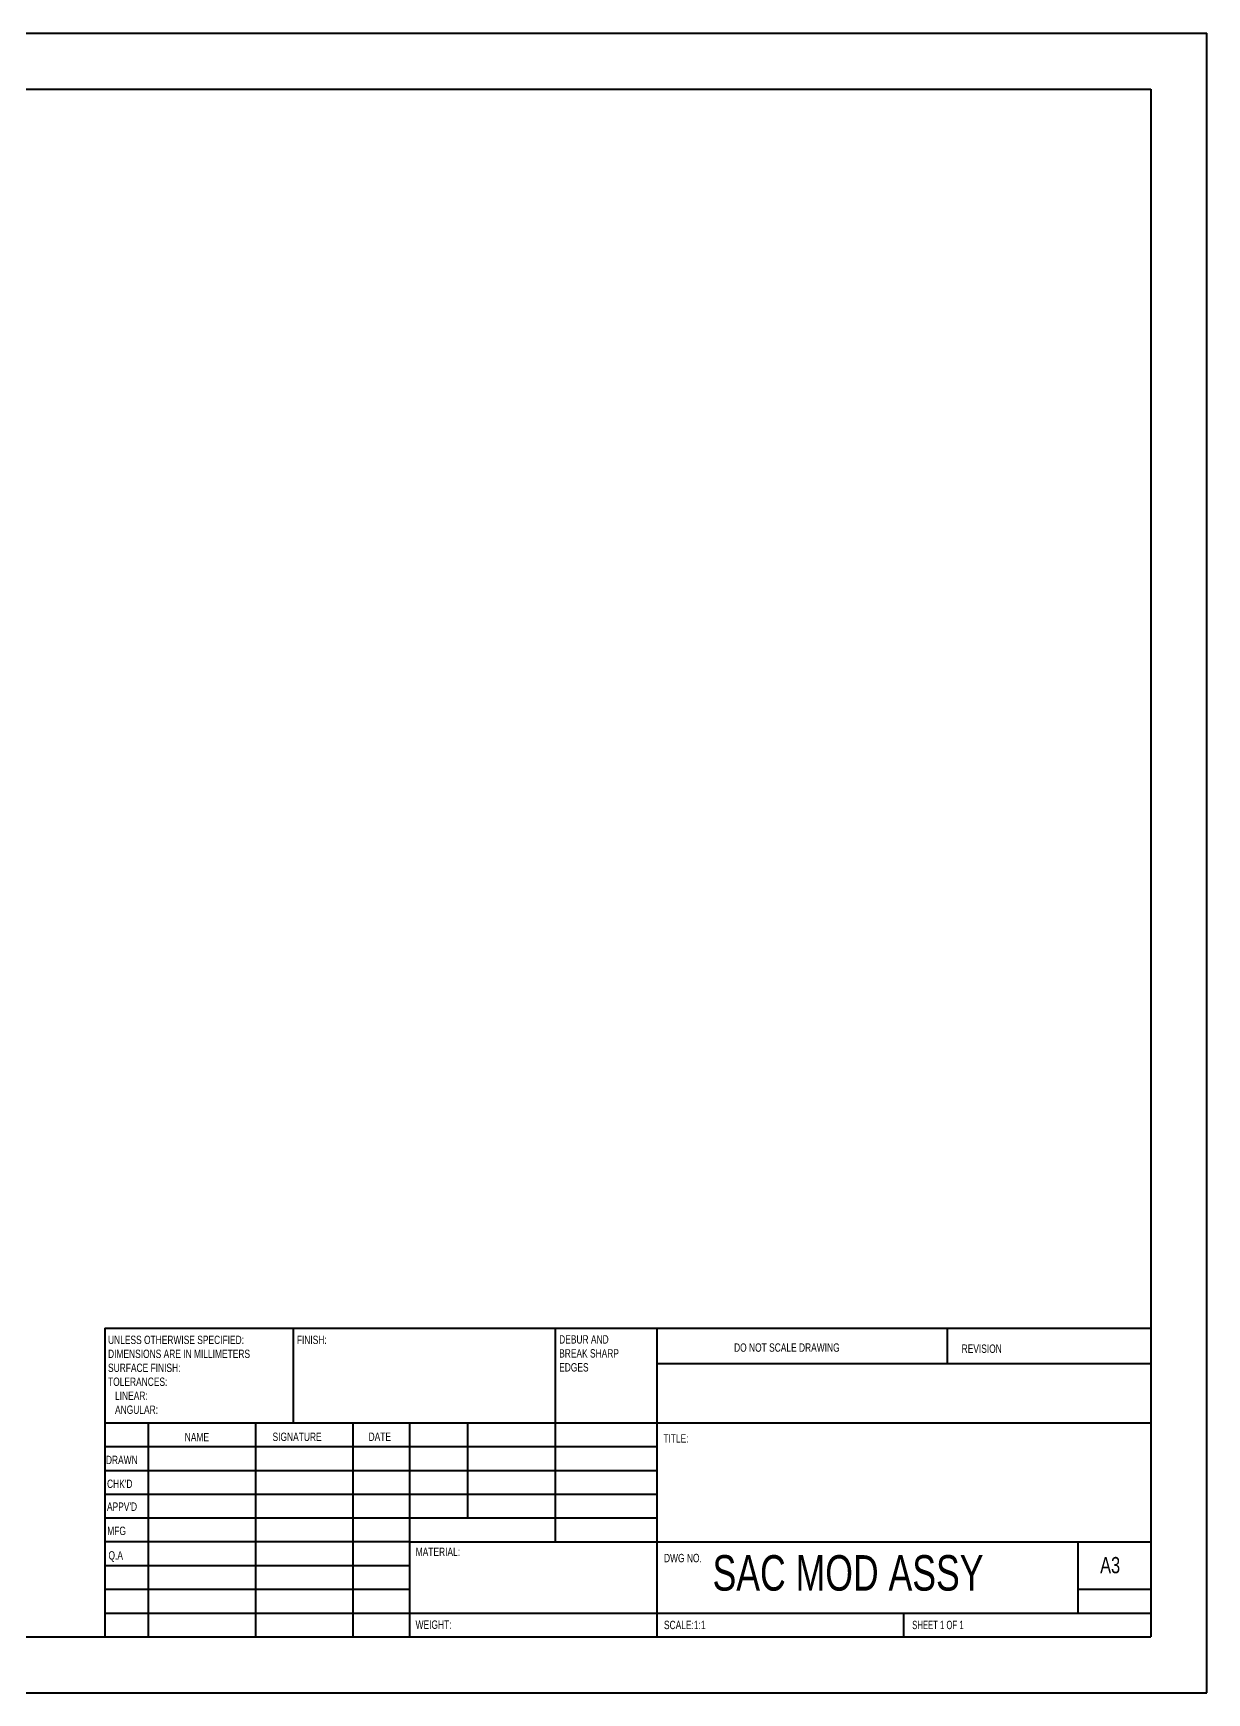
# Model space of a CAD drawing. Header units: millimetres. Extents: x 0 to 420, y 0 to 297.
# Drawn here: x 210.1 to 420.1, y 0.2 to 297.2 of the extents above; entities that cross this region are included whole.
import ezdxf

# ---------------------------------------------------------------- set-up
doc = ezdxf.new("R2010")
doc.units = ezdxf.units.MM
doc.styles.add('SLDTEXTSTYLE0', font='TXT', dxfattribs={"width": 0.75})
doc.styles.add('SLDTEXTSTYLE1', font='TXT', dxfattribs={"width": 0.6875})

# ---------------------------------------------------------------- blocks, each defined once
blk = doc.blocks.new('SW_NOTE_0')
at = {"color": 0, "linetype": 'Continuous', "lineweight": 0, "char_height": 1.5, "attachment_point": 1, "style": 'SLDTEXTSTYLE0'}
for s, insert in [('DEBUR AND ', (0, 1.93)), ('BREAK SHARP ', (0, -0.57)), ('EDGES', (0, -3.07))]:
    blk.add_mtext(s, dxfattribs=dict(at, insert=insert))
blk = doc.blocks.new('SW_NOTE_1')
at = {"color": 0, "linetype": 'Continuous', "lineweight": 0, "char_height": 1.5, "attachment_point": 1, "style": 'SLDTEXTSTYLE0'}
for s, insert in [('UNLESS OTHERWISE SPECIFIED:', (0, 1.93)), ('DIMENSIONS ARE IN MILLIMETERS', (0, -0.57)), ('TOLERANCES:', (0, -5.57)), ('SURFACE FINISH:', (0, -3.07)), ('   LINEAR:', (0, -8.07)), ('   ANGULAR:', (0, -10.57))]:
    blk.add_mtext(s, dxfattribs=dict(at, insert=insert))

msp = doc.modelspace()

# ---------------------------------------------------------------- linework, layer by layer
at = {"color": 7, "linetype": 'Continuous', "lineweight": 40}
for p, q in [((0.08, 297.21), (420.08, 297.21)), ((420.08, 0.21), (420.08, 297.21)), ((25.08, 287.21), (410.08, 287.21)), ((410.08, 287.21), (410.08, 10.21)), ((222.88, 65.46), (410.08, 65.46)), ((222.88, 65.46), (222.88, 10.21)), ((256.68, 48.46), (256.68, 65.46)), ((303.48, 65.46), (303.48, 27.21)), ((321.68, 65.46), (321.68, 10.21)), ((373.68, 59.09), (373.68, 65.46)), ((410.08, 59.09), (321.68, 59.09)), ((410.08, 48.46), (222.88, 48.46)), ((230.68, 48.46), (230.68, 10.21)), ((249.87, 48.46), (249.87, 10.21)), ((267.28, 48.46), (267.28, 10.21)), ((277.48, 10.21), (277.48, 48.46)), ((287.88, 31.46), (287.88, 48.46)), ((321.68, 44.21), (222.88, 44.21)), ((321.68, 39.96), (222.88, 39.96)), ((321.68, 35.71), (222.88, 35.71)), ((321.68, 31.46), (222.88, 31.46)), ((277.48, 27.21), (222.88, 27.21)), ((277.48, 27.21), (410.08, 27.21)), ((397.08, 14.46), (397.08, 27.21)), ((277.48, 22.96), (222.88, 22.96)), ((277.48, 18.71), (222.88, 18.71)), ((410.08, 18.71), (397.08, 18.71)), ((222.88, 14.46), (410.08, 14.46)), ((365.88, 10.21), (365.88, 14.46)), ((25.08, 10.21), (410.08, 10.21)), ((0.08, 0.21), (420.08, 0.21))]:
    msp.add_line(p, q, dxfattribs=at)

# ---------------------------------------------------------------- block references
at = {"color": 7, "linetype": 'Continuous', "lineweight": 0}
for name, p in [('SW_NOTE_1', (223.47, 62.2)), ('SW_NOTE_0', (304.19, 62.28))]:
    msp.add_blockref(name, p, dxfattribs=at)

# ---------------------------------------------------------------- texts
at = {"color": 7, "linetype": 'Continuous', "lineweight": 0, "attachment_point": 1}
for s, insert, char_height, style in [('FINISH:', (257.25, 64.13), 1.5, 'SLDTEXTSTYLE0'), ('DO NOT SCALE DRAWING', (335.49, 62.75), 1.5, 'SLDTEXTSTYLE0'), ('REVISION', (376.21, 62.55), 1.5, 'SLDTEXTSTYLE0'), ('NAME', (237.2, 46.72), 1.5, 'SLDTEXTSTYLE0'), ('SIGNATURE', (252.91, 46.78), 1.5, 'SLDTEXTSTYLE0'), ('DATE', (270.09, 46.79), 1.5, 'SLDTEXTSTYLE0'), ('TITLE:', (322.84, 46.49), 1.5, 'SLDTEXTSTYLE0'), ('DRAWN', (223.09, 42.64), 1.5, 'SLDTEXTSTYLE0'), ("CHK'D", (223.29, 38.37), 1.5, 'SLDTEXTSTYLE0'), ("APPV'D", (223.28, 34.28), 1.5, 'SLDTEXTSTYLE0'), ('MFG', (223.33, 29.95), 1.5, 'SLDTEXTSTYLE0'), ('Q.A', (223.55, 25.56), 1.5, 'SLDTEXTSTYLE0'), ('MATERIAL:', (278.52, 26.2), 1.5, 'SLDTEXTSTYLE0'), ('DWG NO.', (322.95, 25.08), 1.5, 'SLDTEXTSTYLE0'), ('SAC MOD ASSY', (331.64, 24.85), 6.35, 'SLDTEXTSTYLE0'), ('A3', (401, 24.52), 2.91, 'SLDTEXTSTYLE0'), ('WEIGHT: ', (278.5, 13.16), 1.499, 'SLDTEXTSTYLE0'), ('SCALE:1:1', (322.95, 13.11), 1.5, 'SLDTEXTSTYLE0'), ('SHEET 1 OF 1', (367.36, 13.11), 1.5, 'SLDTEXTSTYLE1')]:
    msp.add_mtext(s, dxfattribs=dict(at, insert=insert, char_height=char_height, style=style))

doc.saveas('drawing.dxf')
